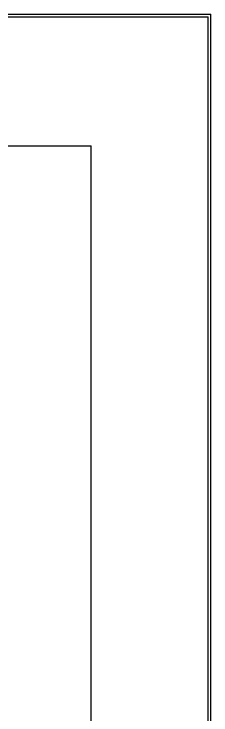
# Model space of a CAD drawing. Header units: millimetres. Extents: x 2128 to 2646, y 1972 to 2207.
# Drawn here: x 2445.24 to 2452.31, y 2118.44 to 2143.57 of the extents above; entities that cross this region are included whole.
import ezdxf

# ---------------------------------------------------------------- set-up
doc = ezdxf.new("R2010")
doc.units = ezdxf.units.MM
doc.layers.add('ar-alambrado', color=2, linetype='Continuous')
doc.layers.add('AR-CALÇADA', color=1, linetype='Continuous')

msp = doc.modelspace()

# ---------------------------------------------------------------- linework, layer by layer
at = {"layer": 'ar-alambrado'}
for p, q in [((2438.661, 2143.565), (2452.311, 2143.565)), ((2438.661, 2143.465), (2452.211, 2143.465)), ((2452.211, 2113.565), (2452.211, 2143.465)), ((2452.311, 2113.565), (2452.311, 2143.565))]:
    msp.add_line(p, q, dxfattribs=at)
at = {"layer": 'AR-CALÇADA'}
for p in [(2445.011, 2138.84), (2448.011, 2100.715)]:
    msp.add_line(p, (2448.011, 2138.84), dxfattribs=at)

doc.saveas('drawing.dxf')
